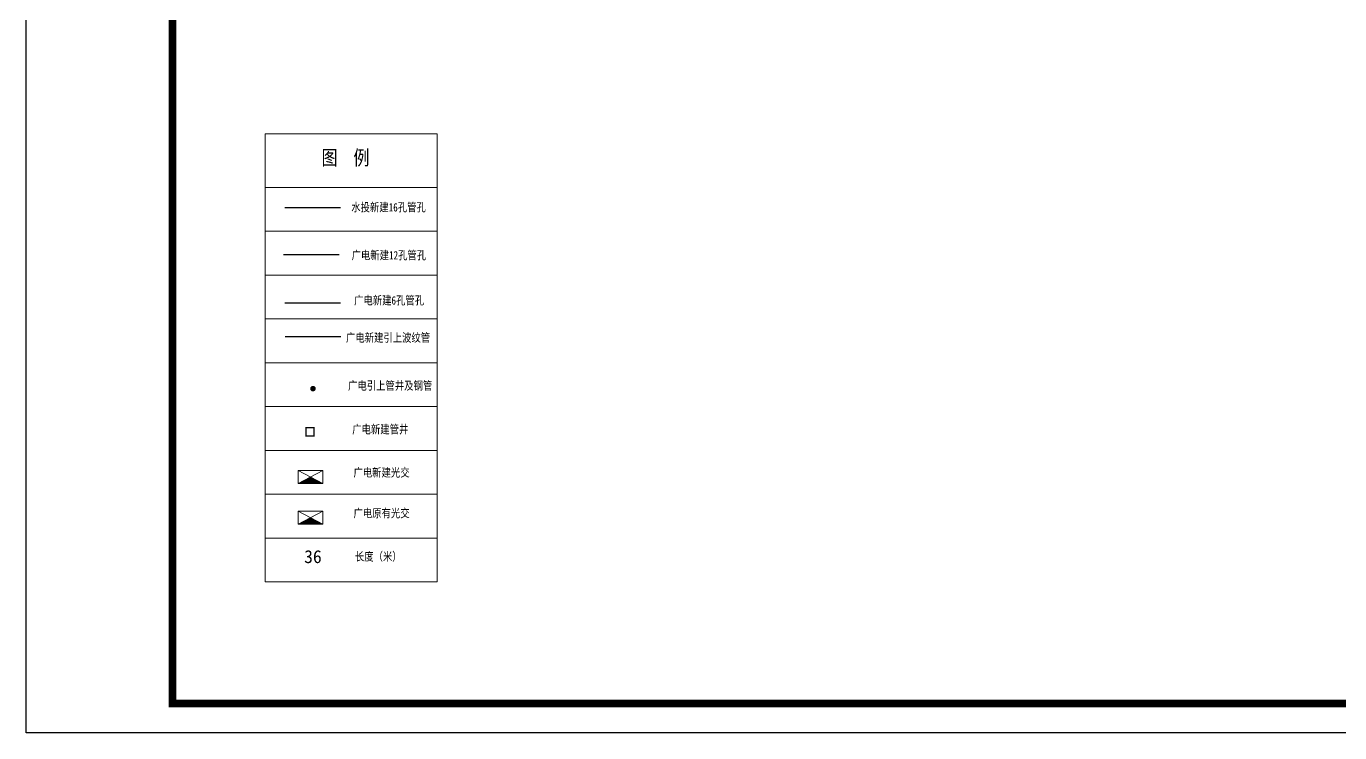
# Model space of a CAD drawing. Header units: millimetres. Extents: x 9364 to 94745, y -5033 to 1060.
# Drawn here: x 91986 to 92929, y -5033 to -4525 of the extents above; entities that cross this region are included whole.
import ezdxf

# ---------------------------------------------------------------- set-up
doc = ezdxf.new("R2010")
doc.units = ezdxf.units.MM
doc.layers.get('0').update_dxf_attribs({"lineweight": 0})
doc.layers.add('新建管道', color=7, linetype='Continuous')
doc.layers.add('边框', color=7, linetype='Continuous')
doc.styles.add('HZ', font='', dxfattribs={"width": 0.8})
doc.styles.get("Standard").update_dxf_attribs({"font": ''})
doc.styles.add('仿宋_GB2312', font='', dxfattribs={"width": 0.8})
doc.styles.get('HZ').set_extended_font_data('SimSun')
doc.styles.get('Standard').set_extended_font_data('SimSun')
doc.styles.get('仿宋_GB2312').set_extended_font_data('SimSun')

# ---------------------------------------------------------------- blocks, each defined once
blk = doc.blocks.new('*T85')
at = {"color": 0, "linetype": 'ByBlock', "lineweight": -2, "transparency": 16777216}
for p, q in [((0, 0), (123.55, 0)), ((0, 0), (0, -322)), ((123.55, 0), (123.55, -322)), ((0, -38.5), (123.55, -38.5)), ((0, -70), (123.55, -70)), ((0, -101.5), (123.55, -101.5)), ((0, -133), (123.55, -133)), ((0, -164.5), (123.55, -164.5)), ((0, -196), (123.55, -196)), ((0, -227.5), (123.55, -227.5)), ((0, -259), (123.55, -259)), ((0, -290.5), (123.55, -290.5)), ((0, -322), (123.55, -322))]:
    blk.add_line(p, q, dxfattribs=at)

msp = doc.modelspace()

# ---------------------------------------------------------------- linework, layer by layer
at = {"color": 1}
for p, q in [((92199.01, -4844.47), (92181.14, -4853.65)), ((92181.14, -4844.47), (92199.01, -4853.65))]:
    msp.add_line(p, q, dxfattribs=at)
at = {"color": 3}
for p, q in [((92199.01, -4873.68), (92181.14, -4882.86)), ((92181.14, -4873.68), (92199.01, -4882.86))]:
    msp.add_line(p, q, dxfattribs=at)
at = {"color": 1, "const_width": 2}
msp.add_lwpolyline([(92190.86, -4785.55, 1), (92192.86, -4785.55, 1)], format="xyb", close=True, dxfattribs=at)
at = {"color": 6}
msp.add_lwpolyline([(92186.92, -4813.58), (92192.58, -4813.58), (92192.58, -4819.58), (92186.92, -4819.58)], close=True, dxfattribs=at)
at = {"color": 1}
msp.add_lwpolyline([(92190.07, -4853.65, 17.87, 0, 0), (92190.07, -4849.06, 0, 0, 0)], format="xyseb", dxfattribs=at)
msp.add_lwpolyline([(92181.14, -4844.47), (92199.01, -4844.47), (92199.01, -4853.65), (92181.14, -4853.65)], close=True, dxfattribs=at)
at = {"color": 3}
msp.add_lwpolyline([(92190.07, -4882.86, 17.87, 0, 0), (92190.07, -4878.27, 0, 0, 0)], format="xyseb", dxfattribs=at)
msp.add_lwpolyline([(92181.14, -4873.68), (92199.01, -4873.68), (92199.01, -4882.86), (92181.14, -4882.86)], close=True, dxfattribs=at)
at = {"layer": '新建管道', "color": 1, "linetype": 'ByBlock', "ltscale": 0.5, "const_width": 1}
msp.add_lwpolyline([(92171.52, -4655.45), (92211.75, -4655.45)], dxfattribs=at)
at = {"layer": '新建管道', "color": 5, "linetype": 'ByBlock', "ltscale": 0.5, "const_width": 1}
msp.add_lwpolyline([(92170.67, -4689.35), (92210.9, -4689.35)], dxfattribs=at)
at = {"layer": '新建管道', "color": 4, "linetype": 'ByBlock', "ltscale": 0.5, "const_width": 1}
msp.add_lwpolyline([(92171.52, -4724.1), (92211.75, -4724.1)], dxfattribs=at)
at = {"layer": '新建管道', "color": 3, "linetype": 'ByBlock', "ltscale": 0.5, "const_width": 1}
msp.add_lwpolyline([(92171.8, -4748.21), (92212.04, -4748.21)], dxfattribs=at)
at = {"layer": '新建管道', "color": 6, "linetype": 'ByBlock', "ltscale": 0.5, "const_width": 1}
msp.add_lwpolyline([(92186.92, -4813.58), (92186.92, -4819.58), (92192.58, -4819.58), (92192.58, -4813.58), (92186.92, -4813.58)], dxfattribs=at)
at = {"layer": '边框'}
msp.add_lwpolyline([(91985.93, -3031.99), (94745.39, -3031.99), (94745.39, -5032.79), (91985.93, -5032.79)], close=True, dxfattribs=at)
at = {"layer": '边框', "const_width": 5.6}
msp.add_lwpolyline([(92090.93, -3052.99), (94724.39, -3052.99), (94724.39, -5011.79), (92090.93, -5011.79)], close=True, dxfattribs=at)

# ---------------------------------------------------------------- block references
msp.add_blockref('*T85', (92157.46, -4602.4))

# ---------------------------------------------------------------- texts
at = {"style": '仿宋_GB2312', "width": 0.8}
for s, p in [('水投新建16孔管孔', (92219.36, -4658.22)), ('广电新建12孔管孔', (92219.61, -4692.69)), ('广电新建6孔管孔', (92221.38, -4725.14)), ('广电新建引上波纹管', (92215.56, -4751.93)), ('广电引上管井及钢管', (92217.06, -4786.39)), ('广电新建管井', (92220.04, -4817.82)), ('广电新建光交', (92220.96, -4848.83)), ('广电原有光交', (92220.96, -4878.03)), ('长度（米）', (92221.97, -4909.18))]:
    msp.add_text(s, height=6, dxfattribs=at).set_placement(p)
at = {"lineweight": -3}
msp.add_text('36', height=9.269, dxfattribs=at).set_placement((92185.53, -4910.88))
at = {"lineweight": -3, "insert": (92157.81, -4614.35), "char_height": 10.5, "width": 114.9008, "attachment_point": 1, "style": 'HZ'}
msp.add_mtext('\\pxqc;{\\fSimSun|b0|i0|c134|p2;图  例}', dxfattribs=at)
msp.add_mtext('\\pxqc;{\\fSimSun|b0|i0|c134|p2;图  例}', dxfattribs=at)

doc.saveas('drawing.dxf')
